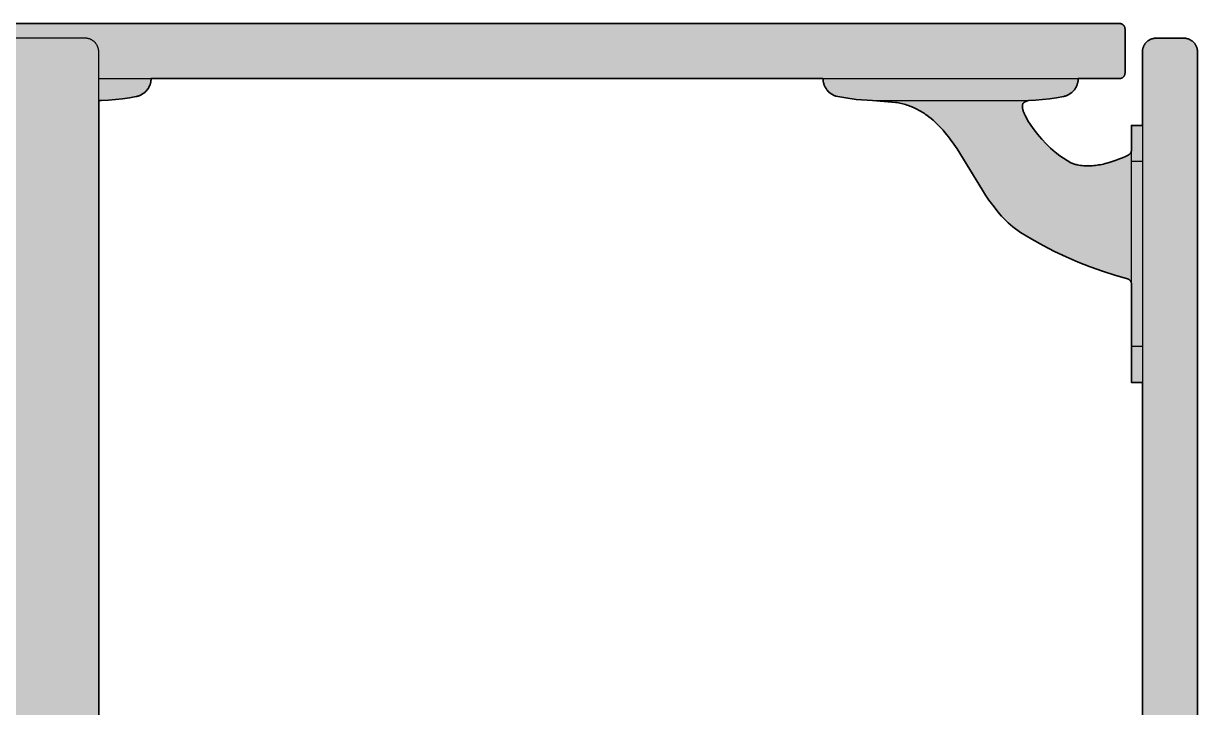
# Model space of a CAD drawing. Header units: millimetres. Extents: x 0 to 3114, y -272 to 1007.
# Drawn here: x 768 to 1408, y 373 to 745 of the extents above; entities that cross this region are included whole.
import ezdxf

# ---------------------------------------------------------------- set-up
doc = ezdxf.new("R2010")
doc.units = ezdxf.units.MM
doc.layers.add('Blocks', color=7, linetype='Continuous')
doc.layers.add('Blocks$Fill', color=7, linetype='Continuous', true_color=0xffffff)
doc.layers.add('Blocks$Inner', color=7, linetype='Continuous', lineweight=25, true_color=0x007f00)
doc.layers.add('Blocks$Outline', color=7, linetype='Continuous', lineweight=35, true_color=0xff3f3f)

# ---------------------------------------------------------------- blocks, each defined once
blk = doc.blocks.new('Rey Dining Table Side')
at = {"layer": 'Blocks$Fill'}
blk.add_hatch(color=256, dxfattribs=at).paths.add_polyline_path([(1342.66, 715.05), (1365.26, 715.05), (1365.37, 715.06), (1365.47, 715.07), (1365.57, 715.08), (1365.67, 715.1), (1365.77, 715.11), (1365.87, 715.14), (1365.97, 715.16), (1366.07, 715.19), (1366.17, 715.23), (1366.26, 715.26), (1366.36, 715.3), (1366.45, 715.34), (1366.54, 715.39), (1366.63, 715.44), (1366.72, 715.49), (1366.81, 715.54), (1366.89, 715.6), (1366.97, 715.66), (1367.05, 715.72), (1367.13, 715.79), (1367.21, 715.86), (1367.28, 715.93), (1367.35, 716), (1367.42, 716.08), (1367.49, 716.16), (1367.55, 716.24), (1367.61, 716.32), (1367.67, 716.41), (1367.72, 716.49), (1367.78, 716.58), (1367.82, 716.67), (1367.87, 716.76), (1367.91, 716.86), (1367.95, 716.95), (1367.99, 717.05), (1368.02, 717.14), (1368.05, 717.24), (1368.08, 717.34), (1368.1, 717.44), (1368.12, 717.54), (1368.13, 717.64), (1368.15, 717.75), (1368.15, 717.85), (1368.16, 717.95), (1368.16, 718.05), (1368.16, 742.15), (1368.15, 742.26), (1368.15, 742.36), (1368.13, 742.46), (1368.12, 742.56), (1368.1, 742.66), (1368.08, 742.76), (1368.05, 742.86), (1368.02, 742.96), (1367.99, 743.06), (1367.95, 743.15), (1367.91, 743.25), (1367.87, 743.34), (1367.82, 743.43), (1367.78, 743.52), (1367.72, 743.61), (1367.67, 743.7), (1367.61, 743.78), (1367.55, 743.86), (1367.49, 743.95), (1367.42, 744.02), (1367.35, 744.1), (1367.28, 744.17), (1367.21, 744.24), (1367.13, 744.31), (1367.05, 744.38), (1366.97, 744.44), (1366.89, 744.5), (1366.81, 744.56), (1366.72, 744.62), (1366.63, 744.67), (1366.54, 744.72), (1366.45, 744.76), (1366.36, 744.8), (1366.26, 744.84), (1366.17, 744.88), (1366.07, 744.91), (1365.97, 744.94), (1365.87, 744.97), (1365.77, 744.99), (1365.67, 745.01), (1365.57, 745.02), (1365.47, 745.04), (1365.37, 745.04), (1365.26, 745.05), (1365.16, 745.05), (171.06, 745.05), (170.96, 745.04), (170.85, 745.04), (170.75, 745.02), (170.65, 745.01), (170.55, 744.99), (170.45, 744.97), (170.35, 744.94), (170.25, 744.91), (170.16, 744.88), (170.06, 744.84), (169.97, 744.8), (169.87, 744.76), (169.78, 744.72), (169.69, 744.67), (169.6, 744.62), (169.52, 744.56), (169.43, 744.5), (169.35, 744.44), (169.27, 744.38), (169.19, 744.31), (169.11, 744.24), (169.04, 744.17), (168.97, 744.1), (168.9, 744.02), (168.83, 743.95), (168.77, 743.86), (168.71, 743.78), (168.65, 743.7), (168.6, 743.61), (168.55, 743.52), (168.5, 743.43), (168.45, 743.34), (168.41, 743.25), (168.37, 743.15), (168.33, 743.06), (168.3, 742.96), (168.27, 742.86), (168.25, 742.76), (168.22, 742.66), (168.2, 742.56), (168.19, 742.46), (168.18, 742.36), (168.17, 742.26), (168.16, 742.15), (168.16, 742.05), (168.16, 717.95), (168.17, 717.85), (168.18, 717.75), (168.19, 717.64), (168.2, 717.54), (168.22, 717.44), (168.25, 717.34), (168.27, 717.24), (168.3, 717.14), (168.33, 717.05), (168.37, 716.95), (168.41, 716.86), (168.45, 716.76), (168.5, 716.67), (168.55, 716.58), (168.6, 716.49), (168.65, 716.41), (168.71, 716.32), (168.77, 716.24), (168.83, 716.16), (168.9, 716.08), (168.97, 716), (169.04, 715.93), (169.11, 715.86), (169.19, 715.79), (169.27, 715.72), (169.35, 715.66), (169.43, 715.6), (169.52, 715.54), (169.6, 715.49), (169.69, 715.44), (169.78, 715.39), (169.87, 715.34), (169.97, 715.3), (170.06, 715.26), (170.16, 715.23), (170.25, 715.19), (170.35, 715.16), (170.45, 715.14), (170.55, 715.11), (170.65, 715.1), (170.75, 715.08), (170.85, 715.07), (170.96, 715.06), (171.06, 715.05), (171.16, 715.05), (193.66, 715.05), (193.68, 714.36), (193.71, 714.02), (193.76, 713.68), (193.81, 713.34), (193.87, 713), (193.95, 712.67), (194.04, 712.33), (194.14, 712), (194.25, 711.68), (194.37, 711.36), (194.5, 711.04), (194.64, 710.73), (194.8, 710.42), (194.96, 710.12), (195.14, 709.82), (195.32, 709.53), (195.52, 709.25), (195.72, 708.97), (195.94, 708.7), (196.16, 708.44), (196.39, 708.18), (196.63, 707.94), (196.88, 707.7), (197.14, 707.47), (197.4, 707.25), (197.67, 707.04), (197.95, 706.84), (198.24, 706.65), (198.53, 706.47), (198.83, 706.3), (199.13, 706.14), (199.44, 705.98), (199.76, 705.85), (200.08, 705.72), (200.4, 705.6), (200.73, 705.49), (201.06, 705.4), (201.39, 705.31), (201.73, 705.24), (205.48, 704.56), (209.25, 704), (213.04, 703.57), (216.84, 703.25), (220.65, 703.05), (221.1, 702.97), (221.3, 702.92), (221.5, 702.86), (221.7, 702.8), (221.89, 702.73), (222.08, 702.65), (222.27, 702.56), (222.45, 702.47), (222.64, 702.38), (222.81, 702.28), (222.99, 702.17), (223.16, 702.05), (223.2, 702.02), (223.25, 701.99), (223.29, 701.96), (223.33, 701.93), (223.37, 701.89), (223.4, 701.86), (223.44, 701.82), (223.48, 701.78), (223.51, 701.75), (223.54, 701.71), (223.58, 701.67), (223.61, 701.63), (223.64, 701.59), (223.67, 701.54), (223.69, 701.5), (223.72, 701.46), (223.75, 701.41), (223.77, 701.37), (223.8, 701.32), (223.82, 701.27), (223.84, 701.22), (223.86, 701.17), (223.88, 701.12), (223.9, 701.07), (223.92, 701.02), (223.94, 700.97), (223.95, 700.92), (223.97, 700.86), (223.98, 700.81), (223.99, 700.75), (224, 700.69), (224.01, 700.64), (224.02, 700.58), (224.03, 700.52), (224.05, 700.4), (224.06, 700.27), (224.07, 700.15), (224.07, 700.02), (224.07, 699.88), (224.06, 699.75), (224.06, 699.61), (224.04, 699.47), (224.03, 699.32), (224.01, 699.17), (223.99, 699.02), (223.96, 698.87), (223.93, 698.71), (223.86, 698.39), (223.78, 698.07), (223.68, 697.73), (223.57, 697.38), (223.44, 697.02), (223.31, 696.65), (223.16, 696.28), (223, 695.89), (222.82, 695.5), (222.44, 694.69), (222.01, 693.86), (221.54, 693), (221.03, 692.12), (219.47, 689.68), (217.66, 687.15), (215.65, 684.59), (214.76, 683.52), (213.46, 682.03), (211.14, 679.54), (210.53, 678.92), (208.72, 677.16), (206.24, 674.95), (203.73, 672.94), (197.61, 669.2), (196.66, 668.8), (196.18, 668.62), (195.69, 668.46), (195.19, 668.31), (194.7, 668.18), (194.19, 668.07), (193.3, 667.91), (192.41, 667.78), (191.51, 667.68), (190.61, 667.6), (189.71, 667.55), (188.81, 667.53), (187.91, 667.53), (187.01, 667.55), (186.11, 667.6), (185.21, 667.67), (184.31, 667.76), (183.41, 667.87), (182.52, 668.01), (181.62, 668.16), (180.73, 668.33), (179.84, 668.52), (178.96, 668.73), (178.08, 668.95), (176.33, 669.45), (174.6, 670), (172.9, 670.61), (171.21, 671.26), (169.56, 671.95), (167.94, 672.67), (166.35, 673.42), (166.26, 673.47), (166.17, 673.52), (166.08, 673.57), (165.99, 673.63), (165.9, 673.69), (165.82, 673.75), (165.74, 673.81), (165.66, 673.88), (165.59, 673.95), (165.51, 674.03), (165.44, 674.1), (165.37, 674.18), (165.31, 674.26), (165.24, 674.34), (165.18, 674.43), (165.13, 674.51), (165.07, 674.6), (165.02, 674.69), (164.97, 674.79), (164.93, 674.88), (164.89, 674.97), (164.85, 675.07), (164.82, 675.17), (164.78, 675.27), (164.76, 675.37), (164.73, 675.47), (164.71, 675.57), (164.69, 675.67), (164.68, 675.78), (164.67, 675.88), (164.66, 676.12), (164.66, 689.55), (158.66, 689.55), (158.66, 729.81), (158.64, 730.06), (158.62, 730.32), (158.59, 730.57), (158.55, 730.83), (158.5, 731.08), (158.45, 731.33), (158.38, 731.58), (158.31, 731.82), (158.23, 732.06), (158.14, 732.3), (158.04, 732.54), (157.93, 732.77), (157.82, 733), (157.7, 733.23), (157.57, 733.45), (157.43, 733.67), (157.29, 733.88), (157.14, 734.08), (156.98, 734.29), (156.81, 734.48), (156.64, 734.67), (156.46, 734.86), (156.28, 735.03), (156.09, 735.2), (155.89, 735.37), (155.69, 735.53), (155.49, 735.68), (155.27, 735.82), (155.06, 735.96), (154.84, 736.09), (154.61, 736.21), (154.38, 736.33), (154.15, 736.43), (153.91, 736.53), (153.67, 736.62), (153.43, 736.7), (153.18, 736.77), (152.94, 736.84), (152.69, 736.9), (152.44, 736.94), (152.18, 736.98), (151.93, 737.01), (151.67, 737.03), (151.42, 737.05), (151.16, 737.05), (135.91, 737.05), (135.65, 737.03), (135.39, 737.01), (135.14, 736.98), (134.89, 736.94), (134.64, 736.9), (134.39, 736.84), (134.14, 736.77), (133.89, 736.7), (133.65, 736.62), (133.41, 736.53), (133.17, 736.43), (132.94, 736.33), (132.71, 736.21), (132.49, 736.09), (132.26, 735.96), (132.05, 735.82), (131.84, 735.68), (131.63, 735.53), (131.43, 735.37), (131.23, 735.2), (131.04, 735.03), (130.86, 734.86), (130.68, 734.67), (130.51, 734.48), (130.34, 734.29), (130.19, 734.08), (130.03, 733.88), (129.89, 733.67), (129.75, 733.45), (129.62, 733.23), (129.5, 733), (129.39, 732.77), (129.28, 732.54), (129.18, 732.3), (129.09, 732.06), (129.01, 731.82), (128.94, 731.58), (128.87, 731.33), (128.82, 731.08), (128.77, 730.83), (128.73, 730.57), (128.7, 730.32), (128.68, 730.06), (128.67, 729.81), (128.66, 729.55), (128.66, 5.05), (130.66, 5.05), (130.66, 0.05), (156.56, 0.05), (156.56, 5.05), (158.66, 5.05), (158.66, 549.55), (164.66, 549.55), (164.66, 569.05), (164.66, 603.14), (164.67, 603.34), (164.68, 603.45), (164.69, 603.55), (164.71, 603.65), (164.72, 603.75), (164.75, 603.85), (164.77, 603.95), (164.8, 604.05), (164.84, 604.15), (164.87, 604.24), (164.91, 604.34), (164.96, 604.43), (165, 604.53), (165.05, 604.62), (165.1, 604.7), (165.16, 604.79), (165.22, 604.88), (165.28, 604.96), (165.34, 605.04), (165.41, 605.12), (165.48, 605.19), (165.55, 605.27), (165.62, 605.34), (165.7, 605.41), (165.78, 605.47), (165.86, 605.54), (165.94, 605.6), (166.03, 605.66), (166.12, 605.71), (166.21, 605.76), (166.3, 605.81), (166.39, 605.86), (166.48, 605.9), (166.58, 605.94), (166.68, 605.97), (166.77, 606), (166.87, 606.03), (180.41, 610.13), (187.07, 612.51), (193.65, 615.11), (200.13, 617.93), (206.53, 620.96), (212.81, 624.2), (218.99, 627.65), (225.05, 631.3), (226.47, 632.25), (227.85, 633.25), (229.2, 634.3), (230.52, 635.39), (231.8, 636.52), (233.04, 637.69), (234.24, 638.91), (235.4, 640.16), (236.52, 641.46), (239.49, 645.11), (240.89, 647), (242.26, 648.91), (244.07, 651.59), (245.86, 654.34), (259.65, 676.74), (261.46, 679.4), (263.33, 681.99), (264.29, 683.25), (265.26, 684.49), (266.25, 685.69), (267.25, 686.88), (268.28, 688.03), (269.33, 689.15), (270.4, 690.24), (271.5, 691.29), (272.62, 692.31), (273.76, 693.29), (274.93, 694.23), (276.14, 695.13), (276.75, 695.56), (277.36, 695.98), (277.99, 696.39), (278.62, 696.79), (279.27, 697.18), (279.92, 697.56), (280.57, 697.92), (281.24, 698.27), (281.92, 698.61), (282.6, 698.94), (283.29, 699.25), (283.99, 699.55), (284.7, 699.84), (285.42, 700.11), (286.15, 700.37), (286.89, 700.62), (287.64, 700.85), (288.4, 701.06), (289.17, 701.27), (289.94, 701.45), (290.73, 701.63), (291.53, 701.78), (292.34, 701.93), (293.16, 702.05), (299.38, 702.63), (305.69, 703.05), (311.68, 703.42), (314.66, 703.71), (320.16, 704.5), (324.5, 705.24), (325.66, 705.51), (325.99, 705.62), (326.31, 705.74), (326.62, 705.87), (326.93, 706.01), (327.24, 706.16), (327.54, 706.32), (327.84, 706.5), (328.13, 706.68), (328.41, 706.87), (328.69, 707.07), (328.96, 707.28), (329.22, 707.5), (329.47, 707.73), (329.72, 707.97), (329.96, 708.21), (330.19, 708.47), (330.41, 708.73), (330.62, 709), (330.82, 709.27), (331.02, 709.56), (331.2, 709.85), (331.37, 710.14), (331.54, 710.44), (331.69, 710.75), (331.83, 711.06), (331.96, 711.38), (332.08, 711.7), (332.19, 712.02), (332.29, 712.35), (332.38, 712.68), (332.45, 713.01), (332.52, 713.35), (332.57, 713.69), (332.61, 714.03), (332.64, 714.37), (332.66, 714.71), (332.66, 715.05), (698.66, 715.05), (698.68, 714.36), (698.71, 714.02), (698.76, 713.68), (698.81, 713.34), (698.87, 713), (698.95, 712.67), (699.04, 712.33), (699.14, 712), (699.25, 711.68), (699.37, 711.36), (699.5, 711.04), (699.64, 710.73), (699.8, 710.42), (699.96, 710.12), (700.14, 709.82), (700.32, 709.53), (700.52, 709.25), (700.72, 708.97), (700.94, 708.7), (701.16, 708.44), (701.39, 708.18), (701.63, 707.94), (701.88, 707.7), (702.14, 707.47), (702.4, 707.25), (702.67, 707.04), (702.95, 706.84), (703.24, 706.65), (703.53, 706.47), (703.83, 706.3), (704.13, 706.14), (704.44, 705.98), (704.76, 705.85), (705.08, 705.72), (705.4, 705.6), (705.73, 705.49), (706.06, 705.4), (706.39, 705.31), (706.73, 705.24), (710.48, 704.56), (714.25, 704.01), (718.04, 703.57), (721.84, 703.25), (725.65, 703.05), (727.16, 703.05), (727.16, 5.05), (729.16, 5.05), (729.16, 0.05), (806.88, 0.05), (806.88, 5.05), (809.16, 5.05), (809.16, 703.05), (810.66, 703.05), (818.28, 703.57), (822.07, 704.01), (825.84, 704.56), (829.59, 705.24), (829.93, 705.31), (830.26, 705.4), (830.59, 705.49), (830.92, 705.6), (831.25, 705.72), (831.56, 705.85), (831.88, 705.98), (832.19, 706.14), (832.49, 706.3), (832.79, 706.47), (833.08, 706.65), (833.37, 706.84), (833.65, 707.04), (833.92, 707.25), (834.18, 707.47), (834.44, 707.7), (834.69, 707.94), (834.93, 708.18), (835.16, 708.44), (835.39, 708.7), (835.6, 708.97), (835.8, 709.25), (836, 709.53), (836.18, 709.82), (836.36, 710.12), (836.52, 710.42), (836.68, 710.73), (836.82, 711.04), (836.95, 711.36), (837.08, 711.68), (837.19, 712), (837.28, 712.33), (837.37, 712.67), (837.45, 713), (837.51, 713.34), (837.57, 713.68), (837.61, 714.02), (837.64, 714.36), (837.66, 714.71), (837.66, 715.05), (1203.66, 715.05), (1203.68, 714.37), (1203.71, 714.03), (1203.75, 713.69), (1203.81, 713.35), (1203.87, 713.01), (1203.95, 712.68), (1204.03, 712.35), (1204.13, 712.02), (1204.24, 711.7), (1204.36, 711.38), (1204.49, 711.06), (1204.63, 710.75), (1204.79, 710.44), (1204.95, 710.14), (1205.12, 709.85), (1205.31, 709.56), (1205.5, 709.27), (1205.7, 709), (1205.91, 708.73), (1206.13, 708.47), (1206.36, 708.21), (1206.6, 707.97), (1206.85, 707.73), (1207.1, 707.5), (1207.36, 707.28), (1207.63, 707.07), (1207.91, 706.87), (1208.19, 706.68), (1208.48, 706.5), (1208.78, 706.32), (1209.08, 706.16), (1209.39, 706.01), (1209.7, 705.87), (1210.02, 705.74), (1210.34, 705.62), (1210.66, 705.51), (1211.82, 705.24), (1216.16, 704.5), (1221.66, 703.71), (1224.65, 703.42), (1227.64, 703.2), (1230.63, 703.05), (1243.16, 702.05), (1243.98, 701.93), (1244.79, 701.78), (1245.59, 701.63), (1246.38, 701.45), (1247.16, 701.27), (1247.92, 701.06), (1248.68, 700.85), (1249.43, 700.62), (1250.17, 700.37), (1250.9, 700.11), (1251.62, 699.84), (1252.33, 699.55), (1253.03, 699.25), (1253.72, 698.94), (1254.41, 698.61), (1255.08, 698.27), (1255.75, 697.92), (1256.41, 697.56), (1257.06, 697.18), (1257.7, 696.79), (1258.33, 696.39), (1258.96, 695.98), (1259.58, 695.56), (1260.19, 695.13), (1261.39, 694.23), (1262.56, 693.29), (1263.7, 692.31), (1264.82, 691.29), (1265.92, 690.24), (1266.99, 689.15), (1268.04, 688.03), (1269.07, 686.88), (1270.08, 685.69), (1271.07, 684.49), (1272.04, 683.25), (1272.99, 681.99), (1274.86, 679.4), (1276.67, 676.74), (1280.19, 671.24), (1292.25, 651.59), (1294.07, 648.91), (1295.43, 647), (1296.84, 645.11), (1298.29, 643.26), (1299.8, 641.46), (1302.08, 638.91), (1303.28, 637.69), (1304.52, 636.52), (1305.8, 635.39), (1307.12, 634.3), (1308.47, 633.25), (1309.86, 632.25), (1311.27, 631.3), (1317.33, 627.65), (1323.51, 624.2), (1329.8, 620.96), (1336.19, 617.93), (1342.68, 615.11), (1349.25, 612.51), (1355.91, 610.13), (1362.65, 607.97), (1369.55, 606), (1369.65, 605.97), (1369.74, 605.94), (1369.84, 605.9), (1369.93, 605.86), (1370.03, 605.81), (1370.12, 605.76), (1370.21, 605.71), (1370.29, 605.66), (1370.38, 605.6), (1370.46, 605.54), (1370.54, 605.47), (1370.62, 605.41), (1370.7, 605.34), (1370.77, 605.27), (1370.85, 605.19), (1370.91, 605.12), (1370.98, 605.04), (1371.04, 604.96), (1371.11, 604.88), (1371.16, 604.79), (1371.22, 604.7), (1371.27, 604.62), (1371.32, 604.53), (1371.37, 604.43), (1371.41, 604.34), (1371.45, 604.24), (1371.49, 604.15), (1371.52, 604.05), (1371.55, 603.95), (1371.57, 603.85), (1371.6, 603.75), (1371.62, 603.65), (1371.63, 603.55), (1371.65, 603.45), (1371.65, 603.34), (1371.66, 603.24), (1371.66, 603.14), (1371.66, 549.55), (1377.66, 549.55), (1377.66, 5.05), (1379.76, 5.05), (1379.76, 0.05), (1405.66, 0.05), (1405.66, 5.05), (1407.66, 5.05), (1407.66, 729.55), (1407.66, 729.81), (1407.64, 730.06), (1407.62, 730.32), (1407.59, 730.57), (1407.55, 730.83), (1407.5, 731.08), (1407.45, 731.33), (1407.38, 731.58), (1407.31, 731.82), (1407.23, 732.06), (1407.14, 732.3), (1407.04, 732.54), (1406.93, 732.77), (1406.82, 733), (1406.7, 733.23), (1406.57, 733.45), (1406.43, 733.67), (1406.29, 733.88), (1406.14, 734.08), (1405.98, 734.29), (1405.81, 734.48), (1405.64, 734.67), (1405.46, 734.86), (1405.28, 735.03), (1405.09, 735.2), (1404.89, 735.37), (1404.69, 735.53), (1404.49, 735.68), (1404.27, 735.82), (1404.06, 735.96), (1403.84, 736.09), (1403.61, 736.21), (1403.38, 736.33), (1403.15, 736.43), (1402.91, 736.53), (1402.67, 736.62), (1402.43, 736.7), (1402.18, 736.77), (1401.94, 736.84), (1401.69, 736.9), (1401.44, 736.94), (1401.18, 736.98), (1400.93, 737.01), (1400.67, 737.03), (1400.42, 737.05), (1400.16, 737.05), (1384.91, 737.05), (1384.65, 737.03), (1384.39, 737.01), (1384.14, 736.98), (1383.89, 736.94), (1383.64, 736.9), (1383.39, 736.84), (1383.14, 736.77), (1382.89, 736.7), (1382.65, 736.62), (1382.41, 736.53), (1382.17, 736.43), (1381.94, 736.33), (1381.71, 736.21), (1381.49, 736.09), (1381.26, 735.96), (1381.05, 735.82), (1380.84, 735.68), (1380.63, 735.53), (1380.43, 735.37), (1380.23, 735.2), (1380.04, 735.03), (1379.86, 734.86), (1379.68, 734.67), (1379.51, 734.48), (1379.34, 734.29), (1379.19, 734.08), (1379.03, 733.88), (1378.89, 733.67), (1378.75, 733.45), (1378.62, 733.23), (1378.5, 733), (1378.39, 732.77), (1378.28, 732.54), (1378.18, 732.3), (1378.09, 732.06), (1378.01, 731.82), (1377.94, 731.58), (1377.87, 731.33), (1377.82, 731.08), (1377.77, 730.83), (1377.73, 730.57), (1377.7, 730.32), (1377.68, 730.06), (1377.67, 729.81), (1377.66, 729.55), (1377.66, 689.55), (1371.66, 689.55), (1371.66, 676.12), (1371.65, 675.88), (1371.64, 675.78), (1371.63, 675.67), (1371.61, 675.57), (1371.59, 675.47), (1371.57, 675.37), (1371.54, 675.27), (1371.51, 675.17), (1371.47, 675.07), (1371.43, 674.97), (1371.39, 674.88), (1371.35, 674.79), (1371.3, 674.69), (1371.25, 674.6), (1371.2, 674.51), (1371.14, 674.43), (1371.08, 674.34), (1371.02, 674.26), (1370.95, 674.18), (1370.88, 674.1), (1370.81, 674.03), (1370.74, 673.95), (1370.66, 673.88), (1370.58, 673.81), (1370.5, 673.75), (1370.42, 673.69), (1370.33, 673.63), (1370.25, 673.57), (1370.16, 673.52), (1370.07, 673.47), (1369.97, 673.42), (1368.38, 672.67), (1366.76, 671.95), (1365.11, 671.26), (1363.43, 670.61), (1361.72, 670), (1359.99, 669.45), (1358.24, 668.95), (1357.36, 668.73), (1356.48, 668.52), (1355.59, 668.33), (1354.7, 668.16), (1353.81, 668.01), (1352.91, 667.87), (1352.01, 667.76), (1351.11, 667.67), (1350.22, 667.6), (1349.31, 667.55), (1348.41, 667.53), (1347.51, 667.53), (1346.61, 667.55), (1345.71, 667.6), (1344.81, 667.68), (1343.92, 667.78), (1343.02, 667.91), (1342.13, 668.07), (1341.63, 668.18), (1341.13, 668.31), (1340.64, 668.46), (1340.15, 668.62), (1339.66, 668.8), (1339.19, 668.99), (1338.71, 669.2), (1332.59, 672.94), (1330.08, 674.95), (1327.6, 677.16), (1325.79, 678.92), (1325.18, 679.54), (1322.86, 682.03), (1321.56, 683.52), (1320.67, 684.59), (1318.66, 687.15), (1316.86, 689.68), (1315.3, 692.12), (1314.78, 693), (1314.31, 693.86), (1313.88, 694.69), (1313.5, 695.5), (1313.33, 695.89), (1313.16, 696.28), (1313.01, 696.65), (1312.88, 697.02), (1312.75, 697.38), (1312.64, 697.73), (1312.55, 698.07), (1312.46, 698.39), (1312.39, 698.71), (1312.36, 698.87), (1312.34, 699.02), (1312.31, 699.17), (1312.29, 699.32), (1312.28, 699.47), (1312.27, 699.61), (1312.26, 699.75), (1312.25, 699.88), (1312.25, 700.02), (1312.26, 700.15), (1312.26, 700.27), (1312.27, 700.4), (1312.29, 700.52), (1312.3, 700.58), (1312.31, 700.64), (1312.32, 700.69), (1312.33, 700.75), (1312.34, 700.81), (1312.36, 700.86), (1312.37, 700.92), (1312.39, 700.97), (1312.4, 701.02), (1312.42, 701.07), (1312.44, 701.12), (1312.46, 701.17), (1312.48, 701.22), (1312.5, 701.27), (1312.53, 701.32), (1312.55, 701.37), (1312.57, 701.41), (1312.6, 701.46), (1312.63, 701.5), (1312.66, 701.54), (1312.68, 701.59), (1312.72, 701.63), (1312.75, 701.67), (1312.78, 701.71), (1312.81, 701.75), (1312.85, 701.78), (1312.88, 701.82), (1312.92, 701.86), (1312.96, 701.89), (1313, 701.93), (1313.04, 701.96), (1313.08, 701.99), (1313.12, 702.02), (1313.16, 702.05), (1313.33, 702.17), (1313.51, 702.28), (1313.69, 702.38), (1313.87, 702.47), (1314.05, 702.56), (1314.24, 702.65), (1314.43, 702.73), (1314.63, 702.8), (1314.82, 702.86), (1315.02, 702.92), (1315.22, 702.97), (1315.42, 703.01), (1315.67, 703.05), (1323.28, 703.57), (1327.07, 704), (1330.84, 704.56), (1334.59, 705.24), (1334.93, 705.31), (1335.26, 705.4), (1335.59, 705.49), (1335.92, 705.6), (1336.25, 705.72), (1336.56, 705.85), (1336.88, 705.98), (1337.19, 706.14), (1337.49, 706.3), (1337.79, 706.47), (1338.08, 706.65), (1338.37, 706.84), (1338.65, 707.04), (1338.92, 707.25), (1339.18, 707.47), (1339.44, 707.7), (1339.69, 707.94), (1339.93, 708.18), (1340.16, 708.44), (1340.39, 708.7), (1340.6, 708.97), (1340.8, 709.25), (1341, 709.53), (1341.18, 709.82), (1341.36, 710.12), (1341.52, 710.42), (1341.68, 710.73), (1341.82, 711.04), (1341.95, 711.36), (1342.08, 711.68), (1342.19, 712), (1342.28, 712.33), (1342.37, 712.67), (1342.45, 713), (1342.51, 713.34), (1342.57, 713.68), (1342.61, 714.02), (1342.64, 714.36), (1342.66, 714.71)], flags=0)
at = {"layer": 'Blocks$Inner'}
blk.add_line((1377.66, 569.05), (1371.66, 569.05), dxfattribs=at)
for points in [[(809.16, 715.05), (837.66, 715.05), (1203.66, 715.05), (1342.66, 715.05), (1365.16, 715.05), (1365.26, 715.05), (1365.37, 715.06), (1365.47, 715.07), (1365.57, 715.08), (1365.67, 715.1), (1365.77, 715.11), (1365.87, 715.14), (1365.97, 715.16), (1366.07, 715.19), (1366.17, 715.23), (1366.26, 715.26), (1366.36, 715.3), (1366.45, 715.34), (1366.54, 715.39), (1366.63, 715.44), (1366.72, 715.49), (1366.81, 715.54), (1366.89, 715.6), (1366.97, 715.66), (1367.05, 715.72), (1367.13, 715.79), (1367.21, 715.86), (1367.28, 715.93), (1367.35, 716), (1367.42, 716.08), (1367.49, 716.16), (1367.55, 716.24), (1367.61, 716.32), (1367.67, 716.41), (1367.72, 716.49), (1367.78, 716.58), (1367.82, 716.67), (1367.87, 716.76), (1367.91, 716.86), (1367.95, 716.95), (1367.99, 717.05), (1368.02, 717.14), (1368.05, 717.24), (1368.08, 717.34), (1368.1, 717.44), (1368.12, 717.54), (1368.13, 717.64), (1368.15, 717.75), (1368.15, 717.85), (1368.16, 717.95), (1368.16, 718.05), (1368.16, 742.05), (1368.16, 742.15), (1368.15, 742.26), (1368.15, 742.36), (1368.13, 742.46), (1368.12, 742.56), (1368.1, 742.66), (1368.08, 742.76), (1368.05, 742.86), (1368.02, 742.96), (1367.99, 743.06), (1367.95, 743.15), (1367.91, 743.25), (1367.87, 743.34), (1367.82, 743.43), (1367.78, 743.52), (1367.72, 743.61), (1367.67, 743.7), (1367.61, 743.78), (1367.55, 743.86), (1367.49, 743.95), (1367.42, 744.02), (1367.35, 744.1), (1367.28, 744.17), (1367.21, 744.24), (1367.13, 744.31), (1367.05, 744.38), (1366.97, 744.44), (1366.89, 744.5), (1366.81, 744.56), (1366.72, 744.62), (1366.63, 744.67), (1366.54, 744.72), (1366.45, 744.76), (1366.36, 744.8), (1366.26, 744.84), (1366.17, 744.88), (1366.07, 744.91), (1365.97, 744.94), (1365.87, 744.97), (1365.77, 744.99), (1365.67, 745.01), (1365.57, 745.02), (1365.47, 745.04), (1365.37, 745.04), (1365.26, 745.05), (1365.16, 745.05), (171.16, 745.05)], [(837.66, 715.05), (837.66, 714.71), (837.64, 714.36), (837.61, 714.02), (837.57, 713.68), (837.51, 713.34), (837.45, 713), (837.37, 712.67), (837.28, 712.33), (837.19, 712), (837.08, 711.68), (836.95, 711.36), (836.82, 711.04), (836.68, 710.73), (836.52, 710.42), (836.36, 710.12), (836.18, 709.82), (836, 709.53), (835.8, 709.25), (835.6, 708.97), (835.39, 708.7), (835.16, 708.44), (834.93, 708.18), (834.69, 707.94), (834.44, 707.7), (834.18, 707.47), (833.92, 707.25), (833.65, 707.04), (833.37, 706.84), (833.08, 706.65), (832.79, 706.47), (832.49, 706.3), (832.19, 706.14), (831.88, 705.98), (831.56, 705.85), (831.25, 705.72), (830.92, 705.6), (830.59, 705.49), (830.26, 705.4), (829.93, 705.31), (829.59, 705.24), (825.84, 704.56), (822.07, 704.01), (818.28, 703.57), (814.48, 703.25), (810.66, 703.05), (809.16, 703.05), (809.16, 729.55), (809.16, 729.81), (809.14, 730.06), (809.12, 730.32), (809.09, 730.57), (809.05, 730.83), (809, 731.08), (808.95, 731.33), (808.88, 731.58), (808.81, 731.82), (808.73, 732.06), (808.64, 732.3), (808.54, 732.54), (808.43, 732.77), (808.32, 733), (808.2, 733.23), (808.07, 733.45), (807.93, 733.67), (807.79, 733.88), (807.64, 734.08), (807.48, 734.29), (807.31, 734.48), (807.14, 734.67), (806.96, 734.86), (806.78, 735.03), (806.59, 735.2), (806.39, 735.37), (806.19, 735.53), (805.99, 735.68), (805.77, 735.82), (805.56, 735.96), (805.34, 736.09), (805.11, 736.21), (804.88, 736.33), (804.65, 736.43), (804.41, 736.53), (804.17, 736.62), (803.93, 736.7), (803.68, 736.77), (803.44, 736.84), (803.19, 736.9), (802.94, 736.94), (802.68, 736.98), (802.43, 737.01), (802.17, 737.03), (801.92, 737.05), (801.66, 737.05), (794.16, 737.05), (742.16, 737.05)], [(809.16, 5.05), (809.16, 703.05)], [(1377.66, 549.55), (1377.66, 5.05)], [(1407.66, 5.05), (1407.66, 729.55), (1407.66, 729.81), (1407.64, 730.06), (1407.62, 730.32), (1407.59, 730.57), (1407.55, 730.83), (1407.5, 731.08), (1407.45, 731.33), (1407.38, 731.58), (1407.31, 731.82), (1407.23, 732.06), (1407.14, 732.3), (1407.04, 732.54), (1406.93, 732.77), (1406.82, 733), (1406.7, 733.23), (1406.57, 733.45), (1406.43, 733.67), (1406.29, 733.88), (1406.14, 734.08), (1405.98, 734.29), (1405.81, 734.48), (1405.64, 734.67), (1405.46, 734.86), (1405.28, 735.03), (1405.09, 735.2), (1404.89, 735.37), (1404.69, 735.53), (1404.49, 735.68), (1404.27, 735.82), (1404.06, 735.96), (1403.84, 736.09), (1403.61, 736.21), (1403.38, 736.33), (1403.15, 736.43), (1402.91, 736.53), (1402.67, 736.62), (1402.43, 736.7), (1402.18, 736.77), (1401.94, 736.84), (1401.69, 736.9), (1401.44, 736.94), (1401.18, 736.98), (1400.93, 737.01), (1400.67, 737.03), (1400.42, 737.05), (1400.16, 737.05), (1385.16, 737.05), (1384.91, 737.05), (1384.65, 737.03), (1384.39, 737.01), (1384.14, 736.98), (1383.89, 736.94), (1383.64, 736.9), (1383.39, 736.84), (1383.14, 736.77), (1382.89, 736.7), (1382.65, 736.62), (1382.41, 736.53), (1382.17, 736.43), (1381.94, 736.33), (1381.71, 736.21), (1381.49, 736.09), (1381.26, 735.96), (1381.05, 735.82), (1380.84, 735.68), (1380.63, 735.53), (1380.43, 735.37), (1380.23, 735.2), (1380.04, 735.03), (1379.86, 734.86), (1379.68, 734.67), (1379.51, 734.48), (1379.34, 734.29), (1379.19, 734.08), (1379.03, 733.88), (1378.89, 733.67), (1378.75, 733.45), (1378.62, 733.23), (1378.5, 733), (1378.39, 732.77), (1378.28, 732.54), (1378.18, 732.3), (1378.09, 732.06), (1378.01, 731.82), (1377.94, 731.58), (1377.87, 731.33), (1377.82, 731.08), (1377.77, 730.83), (1377.73, 730.57), (1377.7, 730.32), (1377.68, 730.06), (1377.67, 729.81), (1377.66, 729.55), (1377.66, 689.55), (1377.66, 549.55), (1371.66, 549.55), (1371.66, 569.05), (1371.66, 603.14), (1371.66, 670.05), (1377.66, 670.05)], [(1203.66, 715.05), (1203.67, 714.71), (1203.68, 714.37), (1203.71, 714.03), (1203.75, 713.69), (1203.81, 713.35), (1203.87, 713.01), (1203.95, 712.68), (1204.03, 712.35), (1204.13, 712.02), (1204.24, 711.7), (1204.36, 711.38), (1204.49, 711.06), (1204.63, 710.75), (1204.79, 710.44), (1204.95, 710.14), (1205.12, 709.85), (1205.31, 709.56), (1205.5, 709.27), (1205.7, 709), (1205.91, 708.73), (1206.13, 708.47), (1206.36, 708.21), (1206.6, 707.97), (1206.85, 707.73), (1207.1, 707.5), (1207.36, 707.28), (1207.63, 707.07), (1207.91, 706.87), (1208.19, 706.68), (1208.48, 706.5), (1208.78, 706.32), (1209.08, 706.16), (1209.39, 706.01), (1209.7, 705.87), (1210.02, 705.74), (1210.34, 705.62), (1210.66, 705.51), (1211.82, 705.24), (1216.16, 704.5), (1221.66, 703.71), (1224.65, 703.42), (1227.64, 703.2), (1230.63, 703.05), (1230.67, 703.05), (1230.68, 703.05), (1249.57, 703.05), (1273.16, 703.05), (1296.74, 703.05), (1315.63, 703.05), (1315.67, 703.05), (1319.48, 703.25), (1323.28, 703.57), (1327.07, 704), (1330.84, 704.56), (1334.59, 705.24), (1334.93, 705.31), (1335.26, 705.4), (1335.59, 705.49), (1335.92, 705.6), (1336.25, 705.72), (1336.56, 705.85), (1336.88, 705.98), (1337.19, 706.14), (1337.49, 706.3), (1337.79, 706.47), (1338.08, 706.65), (1338.37, 706.84), (1338.65, 707.04), (1338.92, 707.25), (1339.18, 707.47), (1339.44, 707.7), (1339.69, 707.94), (1339.93, 708.18), (1340.16, 708.44), (1340.39, 708.7), (1340.6, 708.97), (1340.8, 709.25), (1341, 709.53), (1341.18, 709.82), (1341.36, 710.12), (1341.52, 710.42), (1341.68, 710.73), (1341.82, 711.04), (1341.95, 711.36), (1342.08, 711.68), (1342.19, 712), (1342.28, 712.33), (1342.37, 712.67), (1342.45, 713), (1342.51, 713.34), (1342.57, 713.68), (1342.61, 714.02), (1342.64, 714.36), (1342.66, 714.71), (1342.66, 715.05)], [(1230.63, 703.05), (1236.94, 702.63), (1243.16, 702.05), (1243.98, 701.93), (1244.79, 701.78), (1245.59, 701.63), (1246.38, 701.45), (1247.16, 701.27), (1247.92, 701.06), (1248.68, 700.85), (1249.43, 700.62), (1250.17, 700.37), (1250.9, 700.11), (1251.62, 699.84), (1252.33, 699.55), (1253.03, 699.25), (1253.72, 698.94), (1254.41, 698.61), (1255.08, 698.27), (1255.75, 697.92), (1256.41, 697.56), (1257.06, 697.18), (1257.7, 696.79), (1258.33, 696.39), (1258.96, 695.98), (1259.58, 695.56), (1260.19, 695.13), (1261.39, 694.23), (1262.56, 693.29), (1263.7, 692.31), (1264.82, 691.29), (1265.92, 690.24), (1266.99, 689.15), (1268.04, 688.03), (1269.07, 686.88), (1270.08, 685.69), (1271.07, 684.49), (1272.04, 683.25), (1272.99, 681.99), (1274.86, 679.4), (1276.67, 676.74), (1280.19, 671.24), (1290.46, 654.34), (1292.25, 651.59), (1294.07, 648.91), (1295.43, 647), (1296.84, 645.11), (1298.29, 643.26), (1299.8, 641.46), (1300.92, 640.16), (1302.08, 638.91), (1303.28, 637.69), (1304.52, 636.52), (1305.8, 635.39), (1307.12, 634.3), (1308.47, 633.25), (1309.86, 632.25), (1311.27, 631.3), (1317.33, 627.65), (1323.51, 624.2), (1329.8, 620.96), (1336.19, 617.93), (1342.68, 615.11), (1349.25, 612.51), (1355.91, 610.13), (1362.65, 607.97), (1369.45, 606.03), (1369.55, 606), (1369.65, 605.97), (1369.74, 605.94), (1369.84, 605.9), (1369.93, 605.86), (1370.03, 605.81), (1370.12, 605.76), (1370.21, 605.71), (1370.29, 605.66), (1370.38, 605.6), (1370.46, 605.54), (1370.54, 605.47), (1370.62, 605.41), (1370.7, 605.34), (1370.77, 605.27), (1370.85, 605.19), (1370.91, 605.12), (1370.98, 605.04), (1371.04, 604.96), (1371.11, 604.88), (1371.16, 604.79), (1371.22, 604.7), (1371.27, 604.62), (1371.32, 604.53), (1371.37, 604.43), (1371.41, 604.34), (1371.45, 604.24), (1371.49, 604.15), (1371.52, 604.05), (1371.55, 603.95), (1371.57, 603.85), (1371.6, 603.75), (1371.62, 603.65), (1371.63, 603.55), (1371.65, 603.45), (1371.65, 603.34), (1371.66, 603.24), (1371.66, 603.14)], [(1371.66, 676.12), (1371.65, 675.88), (1371.64, 675.78), (1371.63, 675.67), (1371.61, 675.57), (1371.59, 675.47), (1371.57, 675.37), (1371.54, 675.27), (1371.51, 675.17), (1371.47, 675.07), (1371.43, 674.97), (1371.39, 674.88), (1371.35, 674.79), (1371.3, 674.69), (1371.25, 674.6), (1371.2, 674.51), (1371.14, 674.43), (1371.08, 674.34), (1371.02, 674.26), (1370.95, 674.18), (1370.88, 674.1), (1370.81, 674.03), (1370.74, 673.95), (1370.66, 673.88), (1370.58, 673.81), (1370.5, 673.75), (1370.42, 673.69), (1370.33, 673.63), (1370.25, 673.57), (1370.16, 673.52), (1370.07, 673.47), (1369.97, 673.42), (1368.38, 672.67), (1366.76, 671.95), (1365.11, 671.26), (1363.43, 670.61), (1361.72, 670), (1359.99, 669.45), (1358.24, 668.95), (1357.36, 668.73), (1356.48, 668.52), (1355.59, 668.33), (1354.7, 668.16), (1353.81, 668.01), (1352.91, 667.87), (1352.01, 667.76), (1351.11, 667.67), (1350.22, 667.6), (1349.31, 667.55), (1348.41, 667.53), (1347.51, 667.53), (1346.61, 667.55), (1345.71, 667.6), (1344.81, 667.68), (1343.92, 667.78), (1343.02, 667.91), (1342.13, 668.07), (1341.63, 668.18), (1341.13, 668.31), (1340.64, 668.46), (1340.15, 668.62), (1339.66, 668.8), (1339.19, 668.99), (1338.71, 669.2), (1332.59, 672.94), (1330.08, 674.95), (1327.6, 677.16), (1325.79, 678.92), (1325.18, 679.54), (1322.86, 682.03), (1321.56, 683.52), (1320.67, 684.59), (1318.66, 687.15), (1316.86, 689.68), (1315.3, 692.12), (1314.78, 693), (1314.31, 693.86), (1313.88, 694.69), (1313.5, 695.5), (1313.33, 695.89), (1313.16, 696.28), (1313.01, 696.65), (1312.88, 697.02), (1312.75, 697.38), (1312.64, 697.73), (1312.55, 698.07), (1312.46, 698.39), (1312.39, 698.71), (1312.36, 698.87), (1312.34, 699.02), (1312.31, 699.17), (1312.29, 699.32), (1312.28, 699.47), (1312.27, 699.61), (1312.26, 699.75), (1312.25, 699.88), (1312.25, 700.02), (1312.26, 700.15), (1312.26, 700.27), (1312.27, 700.4), (1312.29, 700.52), (1312.3, 700.58), (1312.31, 700.64), (1312.32, 700.69), (1312.33, 700.75), (1312.34, 700.81), (1312.36, 700.86), (1312.37, 700.92), (1312.39, 700.97), (1312.4, 701.02), (1312.42, 701.07), (1312.44, 701.12), (1312.46, 701.17), (1312.48, 701.22), (1312.5, 701.27), (1312.53, 701.32), (1312.55, 701.37), (1312.57, 701.41), (1312.6, 701.46), (1312.63, 701.5), (1312.66, 701.54), (1312.68, 701.59), (1312.72, 701.63), (1312.75, 701.67), (1312.78, 701.71), (1312.81, 701.75), (1312.85, 701.78), (1312.88, 701.82), (1312.92, 701.86), (1312.96, 701.89), (1313, 701.93), (1313.04, 701.96), (1313.08, 701.99), (1313.12, 702.02), (1313.16, 702.05), (1313.33, 702.17), (1313.51, 702.28), (1313.69, 702.38), (1313.87, 702.47), (1314.05, 702.56), (1314.24, 702.65), (1314.43, 702.73), (1314.63, 702.8), (1314.82, 702.86), (1315.02, 702.92), (1315.22, 702.97), (1315.42, 703.01), (1315.67, 703.05)], [(1371.66, 670.05), (1371.66, 676.11), (1371.66, 689.55), (1377.66, 689.55)]]:
    blk.add_lwpolyline(points, dxfattribs=at)
at = {"layer": 'Blocks$Outline'}
for points in [[(1342.66, 715.05), (1342.66, 715.05), (1365.16, 715.05), (1365.26, 715.05), (1365.37, 715.06), (1365.47, 715.07), (1365.57, 715.08), (1365.67, 715.1), (1365.77, 715.11), (1365.87, 715.14), (1365.97, 715.16), (1366.07, 715.19), (1366.17, 715.23), (1366.26, 715.26), (1366.36, 715.3), (1366.45, 715.34), (1366.54, 715.39), (1366.63, 715.44), (1366.72, 715.49), (1366.81, 715.54), (1366.89, 715.6), (1366.97, 715.66), (1367.05, 715.72), (1367.13, 715.79), (1367.21, 715.86), (1367.28, 715.93), (1367.35, 716), (1367.42, 716.08), (1367.49, 716.16), (1367.55, 716.24), (1367.61, 716.32), (1367.67, 716.41), (1367.72, 716.49), (1367.78, 716.58), (1367.82, 716.67), (1367.87, 716.76), (1367.91, 716.86), (1367.95, 716.95), (1367.99, 717.05), (1368.02, 717.14), (1368.05, 717.24), (1368.08, 717.34), (1368.1, 717.44), (1368.12, 717.54), (1368.13, 717.64), (1368.15, 717.75), (1368.15, 717.85), (1368.16, 717.95), (1368.16, 718.05), (1368.16, 742.05), (1368.16, 742.15), (1368.15, 742.26), (1368.15, 742.36), (1368.13, 742.46), (1368.12, 742.56), (1368.1, 742.66), (1368.08, 742.76), (1368.05, 742.86), (1368.02, 742.96), (1367.99, 743.06), (1367.95, 743.15), (1367.91, 743.25), (1367.87, 743.34), (1367.82, 743.43), (1367.78, 743.52), (1367.72, 743.61), (1367.67, 743.7), (1367.61, 743.78), (1367.55, 743.86), (1367.49, 743.95), (1367.42, 744.02), (1367.35, 744.1), (1367.28, 744.17), (1367.21, 744.24), (1367.13, 744.31), (1367.05, 744.38), (1366.97, 744.44), (1366.89, 744.5), (1366.81, 744.56), (1366.72, 744.62), (1366.63, 744.67), (1366.54, 744.72), (1366.45, 744.76), (1366.36, 744.8), (1366.26, 744.84), (1366.17, 744.88), (1366.07, 744.91), (1365.97, 744.94), (1365.87, 744.97), (1365.77, 744.99), (1365.67, 745.01), (1365.57, 745.02), (1365.47, 745.04), (1365.37, 745.04), (1365.26, 745.05), (1365.16, 745.05), (171.16, 745.05)], [(1407.66, 5.05), (1407.66, 729.55), (1407.66, 729.81), (1407.64, 730.06), (1407.62, 730.32), (1407.59, 730.57), (1407.55, 730.83), (1407.5, 731.08), (1407.45, 731.33), (1407.38, 731.58), (1407.31, 731.82), (1407.23, 732.06), (1407.14, 732.3), (1407.04, 732.54), (1406.93, 732.77), (1406.82, 733), (1406.7, 733.23), (1406.57, 733.45), (1406.43, 733.67), (1406.29, 733.88), (1406.14, 734.08), (1405.98, 734.29), (1405.81, 734.48), (1405.64, 734.67), (1405.46, 734.86), (1405.28, 735.03), (1405.09, 735.2), (1404.89, 735.37), (1404.69, 735.53), (1404.49, 735.68), (1404.27, 735.82), (1404.06, 735.96), (1403.84, 736.09), (1403.61, 736.21), (1403.38, 736.33), (1403.15, 736.43), (1402.91, 736.53), (1402.67, 736.62), (1402.43, 736.7), (1402.18, 736.77), (1401.94, 736.84), (1401.69, 736.9), (1401.44, 736.94), (1401.18, 736.98), (1400.93, 737.01), (1400.67, 737.03), (1400.42, 737.05), (1400.16, 737.05), (1385.16, 737.05), (1384.91, 737.05), (1384.65, 737.03), (1384.39, 737.01), (1384.14, 736.98), (1383.89, 736.94), (1383.64, 736.9), (1383.39, 736.84), (1383.14, 736.77), (1382.89, 736.7), (1382.65, 736.62), (1382.41, 736.53), (1382.17, 736.43), (1381.94, 736.33), (1381.71, 736.21), (1381.49, 736.09), (1381.26, 735.96), (1381.05, 735.82), (1380.84, 735.68), (1380.63, 735.53), (1380.43, 735.37), (1380.23, 735.2), (1380.04, 735.03), (1379.86, 734.86), (1379.68, 734.67), (1379.51, 734.48), (1379.34, 734.29), (1379.19, 734.08), (1379.03, 733.88), (1378.89, 733.67), (1378.75, 733.45), (1378.62, 733.23), (1378.5, 733), (1378.39, 732.77), (1378.28, 732.54), (1378.18, 732.3), (1378.09, 732.06), (1378.01, 731.82), (1377.94, 731.58), (1377.87, 731.33), (1377.82, 731.08), (1377.77, 730.83), (1377.73, 730.57), (1377.7, 730.32), (1377.68, 730.06), (1377.67, 729.81), (1377.66, 729.55), (1377.66, 689.55)], [(810.66, 703.05), (814.48, 703.25), (818.28, 703.57), (822.07, 704.01), (825.84, 704.56), (829.59, 705.24), (829.93, 705.31), (830.26, 705.4), (830.59, 705.49), (830.92, 705.6), (831.25, 705.72), (831.56, 705.85), (831.88, 705.98), (832.19, 706.14), (832.49, 706.3), (832.79, 706.47), (833.08, 706.65), (833.37, 706.84), (833.65, 707.04), (833.92, 707.25), (834.18, 707.47), (834.44, 707.7), (834.69, 707.94), (834.93, 708.18), (835.16, 708.44), (835.39, 708.7), (835.6, 708.97), (835.8, 709.25), (836, 709.53), (836.18, 709.82), (836.36, 710.12), (836.52, 710.42), (836.68, 710.73), (836.82, 711.04), (836.95, 711.36), (837.08, 711.68), (837.19, 712), (837.28, 712.33), (837.37, 712.67), (837.45, 713), (837.51, 713.34), (837.57, 713.68), (837.61, 714.02), (837.64, 714.36), (837.66, 714.71), (837.66, 715.05)], [(837.66, 715.05), (1203.66, 715.05), (1203.66, 715.05)], [(1203.66, 715.05), (1203.67, 714.71), (1203.68, 714.37), (1203.71, 714.03), (1203.75, 713.69), (1203.81, 713.35), (1203.87, 713.01), (1203.95, 712.68), (1204.03, 712.35), (1204.13, 712.02), (1204.24, 711.7), (1204.36, 711.38), (1204.49, 711.06), (1204.63, 710.75), (1204.79, 710.44), (1204.95, 710.14), (1205.12, 709.85), (1205.31, 709.56), (1205.5, 709.27), (1205.7, 709), (1205.91, 708.73), (1206.13, 708.47), (1206.36, 708.21), (1206.6, 707.97), (1206.85, 707.73), (1207.1, 707.5), (1207.36, 707.28), (1207.63, 707.07), (1207.91, 706.87), (1208.19, 706.68), (1208.48, 706.5), (1208.78, 706.32), (1209.08, 706.16), (1209.39, 706.01), (1209.7, 705.87), (1210.02, 705.74), (1210.34, 705.62), (1210.66, 705.51), (1211.82, 705.24), (1216.16, 704.5), (1221.66, 703.71), (1224.65, 703.42), (1227.64, 703.2), (1230.63, 703.05)], [(1315.67, 703.05), (1319.48, 703.25), (1323.28, 703.57), (1327.07, 704), (1330.84, 704.56), (1334.59, 705.24), (1334.93, 705.31), (1335.26, 705.4), (1335.59, 705.49), (1335.92, 705.6), (1336.25, 705.72), (1336.56, 705.85), (1336.88, 705.98), (1337.19, 706.14), (1337.49, 706.3), (1337.79, 706.47), (1338.08, 706.65), (1338.37, 706.84), (1338.65, 707.04), (1338.92, 707.25), (1339.18, 707.47), (1339.44, 707.7), (1339.69, 707.94), (1339.93, 708.18), (1340.16, 708.44), (1340.39, 708.7), (1340.6, 708.97), (1340.8, 709.25), (1341, 709.53), (1341.18, 709.82), (1341.36, 710.12), (1341.52, 710.42), (1341.68, 710.73), (1341.82, 711.04), (1341.95, 711.36), (1342.08, 711.68), (1342.19, 712), (1342.28, 712.33), (1342.37, 712.67), (1342.45, 713), (1342.51, 713.34), (1342.57, 713.68), (1342.61, 714.02), (1342.64, 714.36), (1342.66, 714.71), (1342.66, 715.05)], [(806.88, 5.05), (809.16, 5.05), (809.16, 703.05)], [(809.16, 703.05), (810.66, 703.05)], [(1230.63, 703.05), (1236.94, 702.63), (1243.16, 702.05), (1243.98, 701.93), (1244.79, 701.78), (1245.59, 701.63), (1246.38, 701.45), (1247.16, 701.27), (1247.92, 701.06), (1248.68, 700.85), (1249.43, 700.62), (1250.17, 700.37), (1250.9, 700.11), (1251.62, 699.84), (1252.33, 699.55), (1253.03, 699.25), (1253.72, 698.94), (1254.41, 698.61), (1255.08, 698.27), (1255.75, 697.92), (1256.41, 697.56), (1257.06, 697.18), (1257.7, 696.79), (1258.33, 696.39), (1258.96, 695.98), (1259.58, 695.56), (1260.19, 695.13), (1261.39, 694.23), (1262.56, 693.29), (1263.7, 692.31), (1264.82, 691.29), (1265.92, 690.24), (1266.99, 689.15), (1268.04, 688.03), (1269.07, 686.88), (1270.08, 685.69), (1271.07, 684.49), (1272.04, 683.25), (1272.99, 681.99), (1274.86, 679.4), (1276.67, 676.74), (1280.19, 671.24), (1290.46, 654.34), (1292.25, 651.59), (1294.07, 648.91), (1295.43, 647), (1296.84, 645.11), (1298.29, 643.26), (1299.8, 641.46)], [(1338.71, 669.2), (1332.59, 672.94), (1330.08, 674.95), (1327.6, 677.16), (1325.79, 678.92), (1325.18, 679.54), (1322.86, 682.03), (1321.56, 683.52), (1320.67, 684.59), (1318.66, 687.15), (1316.86, 689.68), (1315.3, 692.12), (1314.78, 693), (1314.31, 693.86), (1313.88, 694.69), (1313.5, 695.5), (1313.33, 695.89), (1313.16, 696.28), (1313.01, 696.65), (1312.88, 697.02), (1312.75, 697.38), (1312.64, 697.73), (1312.55, 698.07), (1312.46, 698.39), (1312.39, 698.71), (1312.36, 698.87), (1312.34, 699.02), (1312.31, 699.17), (1312.29, 699.32), (1312.28, 699.47), (1312.27, 699.61), (1312.26, 699.75), (1312.25, 699.88), (1312.25, 700.02), (1312.26, 700.15), (1312.26, 700.27), (1312.27, 700.4), (1312.29, 700.52), (1312.3, 700.58), (1312.31, 700.64), (1312.32, 700.69), (1312.33, 700.75), (1312.34, 700.81), (1312.36, 700.86), (1312.37, 700.92), (1312.39, 700.97), (1312.4, 701.02), (1312.42, 701.07), (1312.44, 701.12), (1312.46, 701.17), (1312.48, 701.22), (1312.5, 701.27), (1312.53, 701.32), (1312.55, 701.37), (1312.57, 701.41), (1312.6, 701.46), (1312.63, 701.5), (1312.66, 701.54), (1312.68, 701.59), (1312.72, 701.63), (1312.75, 701.67), (1312.78, 701.71), (1312.81, 701.75), (1312.85, 701.78), (1312.88, 701.82), (1312.92, 701.86), (1312.96, 701.89), (1313, 701.93), (1313.04, 701.96), (1313.08, 701.99), (1313.12, 702.02), (1313.16, 702.05), (1313.33, 702.17), (1313.51, 702.28), (1313.69, 702.38), (1313.87, 702.47), (1314.05, 702.56), (1314.24, 702.65), (1314.43, 702.73), (1314.63, 702.8), (1314.82, 702.86), (1315.02, 702.92), (1315.22, 702.97), (1315.42, 703.01), (1315.67, 703.05)], [(1377.66, 689.55), (1371.66, 689.55), (1371.66, 676.12)], [(1371.66, 676.12), (1371.65, 675.88), (1371.64, 675.78), (1371.63, 675.67), (1371.61, 675.57), (1371.59, 675.47), (1371.57, 675.37), (1371.54, 675.27), (1371.51, 675.17), (1371.47, 675.07), (1371.43, 674.97), (1371.39, 674.88), (1371.35, 674.79), (1371.3, 674.69), (1371.25, 674.6), (1371.2, 674.51), (1371.14, 674.43), (1371.08, 674.34), (1371.02, 674.26), (1370.95, 674.18), (1370.88, 674.1), (1370.81, 674.03), (1370.74, 673.95), (1370.66, 673.88), (1370.58, 673.81), (1370.5, 673.75), (1370.42, 673.69), (1370.33, 673.63), (1370.25, 673.57), (1370.16, 673.52), (1370.07, 673.47), (1369.97, 673.42), (1368.38, 672.67), (1366.76, 671.95), (1365.11, 671.26), (1363.43, 670.61), (1361.72, 670), (1359.99, 669.45), (1358.24, 668.95), (1357.36, 668.73), (1356.48, 668.52), (1355.59, 668.33), (1354.7, 668.16), (1353.81, 668.01), (1352.91, 667.87), (1352.01, 667.76), (1351.11, 667.67), (1350.22, 667.6), (1349.31, 667.55), (1348.41, 667.53), (1347.51, 667.53), (1346.61, 667.55), (1345.71, 667.6), (1344.81, 667.68), (1343.92, 667.78), (1343.02, 667.91), (1342.13, 668.07), (1341.63, 668.18), (1341.13, 668.31), (1340.64, 668.46), (1340.15, 668.62), (1339.66, 668.8), (1339.19, 668.99), (1338.71, 669.2)], [(1299.8, 641.46), (1300.92, 640.16), (1302.08, 638.91), (1303.28, 637.69), (1304.52, 636.52), (1305.8, 635.39), (1307.12, 634.3), (1308.47, 633.25), (1309.86, 632.25), (1311.27, 631.3), (1317.33, 627.65), (1323.51, 624.2), (1329.8, 620.96), (1336.19, 617.93), (1342.68, 615.11), (1349.25, 612.51), (1355.91, 610.13), (1362.65, 607.97), (1369.45, 606.03), (1369.55, 606), (1369.65, 605.97), (1369.74, 605.94), (1369.84, 605.9), (1369.93, 605.86), (1370.03, 605.81), (1370.12, 605.76), (1370.21, 605.71), (1370.29, 605.66), (1370.38, 605.6), (1370.46, 605.54), (1370.54, 605.47), (1370.62, 605.41), (1370.7, 605.34), (1370.77, 605.27), (1370.85, 605.19), (1370.91, 605.12), (1370.98, 605.04), (1371.04, 604.96), (1371.11, 604.88), (1371.16, 604.79), (1371.22, 604.7), (1371.27, 604.62), (1371.32, 604.53), (1371.37, 604.43), (1371.41, 604.34), (1371.45, 604.24), (1371.49, 604.15), (1371.52, 604.05), (1371.55, 603.95), (1371.57, 603.85), (1371.6, 603.75), (1371.62, 603.65), (1371.63, 603.55), (1371.65, 603.45), (1371.65, 603.34), (1371.66, 603.24), (1371.66, 603.14)], [(1371.66, 603.14), (1371.66, 569.05), (1371.66, 549.55), (1377.66, 549.55)], [(1377.66, 549.55), (1377.66, 5.05), (1379.76, 5.05)]]:
    blk.add_lwpolyline(points, dxfattribs=at)

msp = doc.modelspace()

# ---------------------------------------------------------------- block references
at = {"layer": 'Blocks'}
msp.add_blockref('Rey Dining Table Side', (0, 0), dxfattribs=at)

doc.saveas('drawing.dxf')
